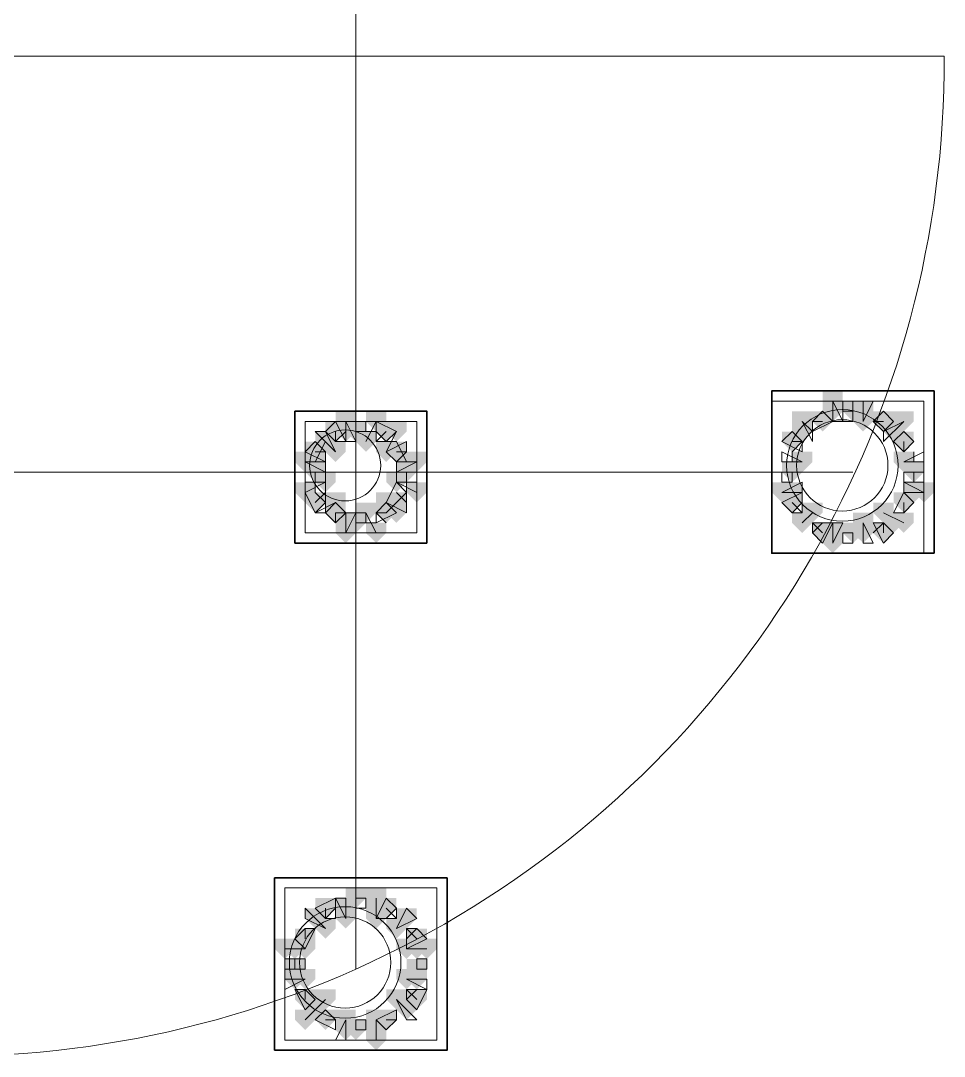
# Model space of a CAD drawing. Header units: millimetres. Extents: x 2315 to 4619, y 1334 to 1897.
# Drawn here: x 3794.49 to 3800.05, y 1548.68 to 1554.92 of the extents above; entities that cross this region are included whole.
import ezdxf

# ---------------------------------------------------------------- set-up
doc = ezdxf.new("R2010")
doc.units = ezdxf.units.MM
for name, color, linetype, true_color in [('PDF_10', 7, 'Continuous', 0x00b85c), ('PDF_AXIS', 7, 'Continuous', 0x00b85c), ('PDF_柱构件', 7, 'Continuous', 0x00b85c), ('PDF_转运站初步方案', 7, 'Continuous', 0x00b85c)]:
    doc.layers.add(name, color=color, linetype=linetype, true_color=true_color)
doc.layers.add('PDF_中心线层', color=1, linetype='Continuous')
doc.layers.add('PDF_粗实线层', color=7, linetype='Continuous')

msp = doc.modelspace()

# ---------------------------------------------------------------- hatches: boundary and pattern name
at = {"layer": 'PDF_10', "transparency": 33554559}
for points in [[(3799.4997, 1552.6298), (3799.4387, 1552.6298), (3799.4387, 1552.5687), (3799.4997, 1552.5076), (3799.5608, 1552.5687), (3799.5608, 1552.6298)], [(3799.4997, 1552.6298), (3799.4387, 1552.6298), (3799.4387, 1552.5687), (3799.4997, 1552.5076), (3799.5608, 1552.5687), (3799.5608, 1552.6298)], [(3799.3165, 1552.5687), (3799.2554, 1552.5687), (3799.2554, 1552.5076), (3799.3165, 1552.4466), (3799.3776, 1552.5076), (3799.3776, 1552.5687)], [(3799.3165, 1552.5687), (3799.2554, 1552.5687), (3799.2554, 1552.5076), (3799.3165, 1552.4466), (3799.3776, 1552.5076), (3799.3776, 1552.5687)], [(3799.683, 1552.5687), (3799.6219, 1552.5687), (3799.6219, 1552.5076), (3799.683, 1552.4466), (3799.7441, 1552.5076), (3799.7441, 1552.5687)], [(3799.683, 1552.5687), (3799.6219, 1552.5687), (3799.6219, 1552.5076), (3799.683, 1552.4466), (3799.7441, 1552.5076), (3799.7441, 1552.5687)], [(3799.683, 1552.5687), (3799.6219, 1552.5687), (3799.6219, 1552.5076), (3799.683, 1552.4466), (3799.7441, 1552.5076), (3799.7441, 1552.5687)], [(3796.3846, 1552.5076), (3796.3235, 1552.5076), (3796.3235, 1552.4466), (3796.3846, 1552.3855), (3796.4457, 1552.4466), (3796.4457, 1552.5076)], [(3796.3846, 1552.5076), (3796.3235, 1552.5076), (3796.3235, 1552.4466), (3796.3846, 1552.3855), (3796.4457, 1552.4466), (3796.4457, 1552.5076)], [(3796.5068, 1552.5076), (3796.4457, 1552.5076), (3796.4457, 1552.4466), (3796.5068, 1552.3855), (3796.5678, 1552.4466), (3796.5678, 1552.5076)], [(3796.5068, 1552.5076), (3796.4457, 1552.5076), (3796.4457, 1552.4466), (3796.5068, 1552.3855), (3796.5678, 1552.4466), (3796.5678, 1552.5076)], [(3796.69, 1552.5076), (3796.6289, 1552.5076), (3796.6289, 1552.4466), (3796.69, 1552.3855), (3796.7511, 1552.4466), (3796.7511, 1552.5076)], [(3796.69, 1552.5076), (3796.6289, 1552.5076), (3796.6289, 1552.4466), (3796.69, 1552.3855), (3796.7511, 1552.4466), (3796.7511, 1552.5076)], [(3799.1333, 1552.4466), (3799.0722, 1552.4466), (3799.0722, 1552.3855), (3799.1333, 1552.3244), (3799.1943, 1552.3855), (3799.1943, 1552.4466)], [(3799.1333, 1552.4466), (3799.0722, 1552.4466), (3799.0722, 1552.3855), (3799.1333, 1552.3244), (3799.1943, 1552.3855), (3799.1943, 1552.4466)], [(3799.8051, 1552.4466), (3799.7441, 1552.4466), (3799.7441, 1552.3855), (3799.8051, 1552.3244), (3799.8662, 1552.3855), (3799.8662, 1552.4466)], [(3799.8051, 1552.4466), (3799.7441, 1552.4466), (3799.7441, 1552.3855), (3799.8051, 1552.3244), (3799.8662, 1552.3855), (3799.8662, 1552.4466)], [(3799.8051, 1552.4466), (3799.7441, 1552.4466), (3799.7441, 1552.3855), (3799.8051, 1552.3244), (3799.8662, 1552.3855), (3799.8662, 1552.4466)], [(3796.2624, 1552.3855), (3796.2014, 1552.3855), (3796.2014, 1552.3244), (3796.2624, 1552.2633), (3796.3235, 1552.3244), (3796.3235, 1552.3855)], [(3796.2624, 1552.3855), (3796.2014, 1552.3855), (3796.2014, 1552.3244), (3796.2624, 1552.2633), (3796.3235, 1552.3244), (3796.3235, 1552.3855)], [(3796.7511, 1552.3855), (3796.69, 1552.3855), (3796.69, 1552.3244), (3796.7511, 1552.2633), (3796.8122, 1552.3244), (3796.8122, 1552.3855)], [(3796.7511, 1552.3855), (3796.69, 1552.3855), (3796.69, 1552.3244), (3796.7511, 1552.2633), (3796.8122, 1552.3244), (3796.8122, 1552.3855)], [(3796.2624, 1552.2633), (3796.2014, 1552.2633), (3796.2014, 1552.2022), (3796.2624, 1552.1412), (3796.3235, 1552.2022), (3796.3235, 1552.2633)], [(3796.2624, 1552.2633), (3796.2014, 1552.2633), (3796.2014, 1552.2022), (3796.2624, 1552.1412), (3796.3235, 1552.2022), (3796.3235, 1552.2633)], [(3796.8122, 1552.2633), (3796.7511, 1552.2633), (3796.7511, 1552.2022), (3796.8122, 1552.1412), (3796.8733, 1552.2022), (3796.8733, 1552.2633)], [(3796.8122, 1552.2633), (3796.7511, 1552.2633), (3796.7511, 1552.2022), (3796.8122, 1552.1412), (3796.8733, 1552.2022), (3796.8733, 1552.2633)], [(3799.1333, 1552.2633), (3799.0722, 1552.2633), (3799.0722, 1552.2022), (3799.1333, 1552.1412), (3799.1943, 1552.2022), (3799.1943, 1552.2633)], [(3799.1333, 1552.2633), (3799.0722, 1552.2633), (3799.0722, 1552.2022), (3799.1333, 1552.1412), (3799.1943, 1552.2022), (3799.1943, 1552.2633)], [(3799.8662, 1552.2633), (3799.8051, 1552.2633), (3799.8051, 1552.2022), (3799.8662, 1552.1412), (3799.9273, 1552.2022), (3799.9273, 1552.2633)], [(3799.8662, 1552.2633), (3799.8051, 1552.2633), (3799.8051, 1552.2022), (3799.8662, 1552.1412), (3799.9273, 1552.2022), (3799.9273, 1552.2633)], [(3796.2624, 1552.0801), (3796.2014, 1552.0801), (3796.2014, 1552.019), (3796.2624, 1551.9579), (3796.3235, 1552.019), (3796.3235, 1552.0801)], [(3796.2624, 1552.0801), (3796.2014, 1552.0801), (3796.2014, 1552.019), (3796.2624, 1551.9579), (3796.3235, 1552.019), (3796.3235, 1552.0801)], [(3796.7511, 1552.0801), (3796.69, 1552.0801), (3796.69, 1552.019), (3796.7511, 1551.9579), (3796.8122, 1552.019), (3796.8122, 1552.0801)], [(3796.7511, 1552.0801), (3796.69, 1552.0801), (3796.69, 1552.019), (3796.7511, 1551.9579), (3796.8122, 1552.019), (3796.8122, 1552.0801)], [(3799.1333, 1552.0801), (3799.0722, 1552.0801), (3799.0722, 1552.019), (3799.1333, 1551.9579), (3799.1943, 1552.019), (3799.1943, 1552.0801)], [(3799.1333, 1552.0801), (3799.0722, 1552.0801), (3799.0722, 1552.019), (3799.1333, 1551.9579), (3799.1943, 1552.019), (3799.1943, 1552.0801)], [(3799.8051, 1552.0801), (3799.7441, 1552.0801), (3799.7441, 1552.019), (3799.8051, 1551.9579), (3799.8662, 1552.019), (3799.8662, 1552.0801)], [(3799.8051, 1552.0801), (3799.7441, 1552.0801), (3799.7441, 1552.019), (3799.8051, 1551.9579), (3799.8662, 1552.019), (3799.8662, 1552.0801)], [(3796.3846, 1552.019), (3796.3235, 1552.019), (3796.3235, 1551.9579), (3796.3846, 1551.8968), (3796.4457, 1551.9579), (3796.4457, 1552.019)], [(3796.3846, 1552.019), (3796.3235, 1552.019), (3796.3235, 1551.9579), (3796.3846, 1551.8968), (3796.4457, 1551.9579), (3796.4457, 1552.019)], [(3796.69, 1552.019), (3796.6289, 1552.019), (3796.6289, 1551.9579), (3796.69, 1551.8968), (3796.7511, 1551.9579), (3796.7511, 1552.019)], [(3796.69, 1552.019), (3796.6289, 1552.019), (3796.6289, 1551.9579), (3796.69, 1551.8968), (3796.7511, 1551.9579), (3796.7511, 1552.019)], [(3796.5068, 1551.9579), (3796.4457, 1551.9579), (3796.4457, 1551.8968), (3796.5068, 1551.8357), (3796.5678, 1551.8968), (3796.5678, 1551.9579)], [(3796.5068, 1551.9579), (3796.4457, 1551.9579), (3796.4457, 1551.8968), (3796.5068, 1551.8357), (3796.5678, 1551.8968), (3796.5678, 1551.9579)], [(3799.3165, 1551.8968), (3799.2554, 1551.8968), (3799.2554, 1551.8357), (3799.3165, 1551.7747), (3799.3776, 1551.8357), (3799.3776, 1551.8968)], [(3799.3165, 1551.8968), (3799.2554, 1551.8968), (3799.2554, 1551.8357), (3799.3165, 1551.7747), (3799.3776, 1551.8357), (3799.3776, 1551.8968)], [(3799.4997, 1551.8968), (3799.4387, 1551.8968), (3799.4387, 1551.8357), (3799.4997, 1551.7747), (3799.5608, 1551.8357), (3799.5608, 1551.8968)], [(3799.4997, 1551.8968), (3799.4387, 1551.8968), (3799.4387, 1551.8357), (3799.4997, 1551.7747), (3799.5608, 1551.8357), (3799.5608, 1551.8968)], [(3799.683, 1551.8968), (3799.6219, 1551.8968), (3799.6219, 1551.8357), (3799.683, 1551.7747), (3799.7441, 1551.8357), (3799.7441, 1551.8968)], [(3799.683, 1551.8968), (3799.6219, 1551.8968), (3799.6219, 1551.8357), (3799.683, 1551.7747), (3799.7441, 1551.8357), (3799.7441, 1551.8968)], [(3796.5068, 1549.6979), (3796.4457, 1549.6979), (3796.4457, 1549.6368), (3796.5068, 1549.5757), (3796.5678, 1549.6368), (3796.5678, 1549.6979)], [(3796.5068, 1549.6979), (3796.4457, 1549.6979), (3796.4457, 1549.6368), (3796.5068, 1549.5757), (3796.5678, 1549.6368), (3796.5678, 1549.6979)], [(3796.3235, 1549.6368), (3796.2624, 1549.6368), (3796.2624, 1549.5757), (3796.3235, 1549.5147), (3796.3846, 1549.5757), (3796.3846, 1549.6368)], [(3796.3235, 1549.6368), (3796.2624, 1549.6368), (3796.2624, 1549.5757), (3796.3235, 1549.5147), (3796.3846, 1549.5757), (3796.3846, 1549.6368)], [(3796.69, 1549.6368), (3796.6289, 1549.6368), (3796.6289, 1549.5757), (3796.69, 1549.5147), (3796.7511, 1549.5757), (3796.7511, 1549.6368)], [(3796.69, 1549.6368), (3796.6289, 1549.6368), (3796.6289, 1549.5757), (3796.69, 1549.5147), (3796.7511, 1549.5757), (3796.7511, 1549.6368)], [(3796.2014, 1549.4536), (3796.1403, 1549.4536), (3796.1403, 1549.3925), (3796.2014, 1549.3314), (3796.2624, 1549.3925), (3796.2624, 1549.4536)], [(3796.2014, 1549.4536), (3796.1403, 1549.4536), (3796.1403, 1549.3925), (3796.2014, 1549.3314), (3796.2624, 1549.3925), (3796.2624, 1549.4536)], [(3796.8733, 1549.4536), (3796.8122, 1549.4536), (3796.8122, 1549.3925), (3796.8733, 1549.3314), (3796.9343, 1549.3925), (3796.9343, 1549.4536)], [(3796.8733, 1549.4536), (3796.8122, 1549.4536), (3796.8122, 1549.3925), (3796.8733, 1549.3314), (3796.9343, 1549.3925), (3796.9343, 1549.4536)], [(3796.1403, 1549.2703), (3796.0792, 1549.2703), (3796.0792, 1549.2093), (3796.1403, 1549.1482), (3796.2014, 1549.2093), (3796.2014, 1549.2703)], [(3796.1403, 1549.2703), (3796.0792, 1549.2703), (3796.0792, 1549.2093), (3796.1403, 1549.1482), (3796.2014, 1549.2093), (3796.2014, 1549.2703)], [(3796.8733, 1549.2703), (3796.8122, 1549.2703), (3796.8122, 1549.2093), (3796.8733, 1549.1482), (3796.9343, 1549.2093), (3796.9343, 1549.2703)], [(3796.8733, 1549.2703), (3796.8122, 1549.2703), (3796.8122, 1549.2093), (3796.8733, 1549.1482), (3796.9343, 1549.2093), (3796.9343, 1549.2703)], [(3796.2014, 1549.0871), (3796.1403, 1549.0871), (3796.1403, 1549.026), (3796.2014, 1548.9649), (3796.2624, 1549.026), (3796.2624, 1549.0871)], [(3796.2014, 1549.0871), (3796.1403, 1549.0871), (3796.1403, 1549.026), (3796.2014, 1548.9649), (3796.2624, 1549.026), (3796.2624, 1549.0871)], [(3796.8733, 1549.0871), (3796.8122, 1549.0871), (3796.8122, 1549.026), (3796.8733, 1548.9649), (3796.9343, 1549.026), (3796.9343, 1549.0871)], [(3796.8733, 1549.0871), (3796.8122, 1549.0871), (3796.8122, 1549.026), (3796.8733, 1548.9649), (3796.9343, 1549.026), (3796.9343, 1549.0871)], [(3796.3235, 1548.9649), (3796.2624, 1548.9649), (3796.2624, 1548.9039), (3796.3235, 1548.8428), (3796.3846, 1548.9039), (3796.3846, 1548.9649)], [(3796.3235, 1548.9649), (3796.2624, 1548.9649), (3796.2624, 1548.9039), (3796.3235, 1548.8428), (3796.3846, 1548.9039), (3796.3846, 1548.9649)], [(3796.3235, 1548.9649), (3796.2624, 1548.9649), (3796.2624, 1548.9039), (3796.3235, 1548.8428), (3796.3846, 1548.9039), (3796.3846, 1548.9649)], [(3796.69, 1548.9649), (3796.6289, 1548.9649), (3796.6289, 1548.9039), (3796.69, 1548.8428), (3796.7511, 1548.9039), (3796.7511, 1548.9649)], [(3796.69, 1548.9649), (3796.6289, 1548.9649), (3796.6289, 1548.9039), (3796.69, 1548.8428), (3796.7511, 1548.9039), (3796.7511, 1548.9649)], [(3796.5068, 1548.9039), (3796.4457, 1548.9039), (3796.4457, 1548.8428), (3796.5068, 1548.7817), (3796.5678, 1548.8428), (3796.5678, 1548.9039)], [(3796.5068, 1548.9039), (3796.4457, 1548.9039), (3796.4457, 1548.8428), (3796.5068, 1548.7817), (3796.5678, 1548.8428), (3796.5678, 1548.9039)]]:
    msp.add_hatch(color=6, dxfattribs=at).paths.add_polyline_path(points)
at = {"layer": 'PDF_柱构件', "transparency": 33554559}
for points in [[(3799.3776, 1552.6909), (3799.3165, 1552.6909), (3799.3165, 1552.6298), (3799.3776, 1552.5687), (3799.4387, 1552.6298), (3799.4387, 1552.6909)], [(3799.3776, 1552.6298), (3799.3165, 1552.6298), (3799.3165, 1552.5687), (3799.3776, 1552.5076), (3799.4387, 1552.5687), (3799.4387, 1552.6298)], [(3799.5608, 1552.6298), (3799.4997, 1552.6298), (3799.4997, 1552.5687), (3799.5608, 1552.5076), (3799.6219, 1552.5687), (3799.6219, 1552.6298)], [(3796.4457, 1552.5687), (3796.3846, 1552.5687), (3796.3846, 1552.5076), (3796.4457, 1552.4466), (3796.5068, 1552.5076), (3796.5068, 1552.5687)], [(3796.6289, 1552.5687), (3796.5678, 1552.5687), (3796.5678, 1552.5076), (3796.6289, 1552.4466), (3796.69, 1552.5076), (3796.69, 1552.5687)], [(3799.1943, 1552.5687), (3799.1333, 1552.5687), (3799.1333, 1552.5076), (3799.1943, 1552.4466), (3799.2554, 1552.5076), (3799.2554, 1552.5687)], [(3799.5608, 1552.5687), (3799.4997, 1552.5687), (3799.4997, 1552.5076), (3799.5608, 1552.4466), (3799.6219, 1552.5076), (3799.6219, 1552.5687)], [(3799.8051, 1552.5687), (3799.7441, 1552.5687), (3799.7441, 1552.5076), (3799.8051, 1552.4466), (3799.8662, 1552.5076), (3799.8662, 1552.5687)], [(3796.4457, 1552.5076), (3796.3846, 1552.5076), (3796.3846, 1552.4466), (3796.4457, 1552.3855), (3796.5068, 1552.4466), (3796.5068, 1552.5076)], [(3796.7511, 1552.5076), (3796.69, 1552.5076), (3796.69, 1552.4466), (3796.7511, 1552.3855), (3796.8122, 1552.4466), (3796.8122, 1552.5076)], [(3799.1943, 1552.5076), (3799.1333, 1552.5076), (3799.1333, 1552.4466), (3799.1943, 1552.3855), (3799.2554, 1552.4466), (3799.2554, 1552.5076)], [(3799.7441, 1552.5076), (3799.683, 1552.5076), (3799.683, 1552.4466), (3799.7441, 1552.3855), (3799.8051, 1552.4466), (3799.8051, 1552.5076)], [(3796.3235, 1552.4466), (3796.2624, 1552.4466), (3796.2624, 1552.3855), (3796.3235, 1552.3244), (3796.3846, 1552.3855), (3796.3846, 1552.4466)], [(3796.5678, 1552.4466), (3796.5068, 1552.4466), (3796.5068, 1552.3855), (3796.5678, 1552.3244), (3796.6289, 1552.3855), (3796.6289, 1552.4466)], [(3796.3846, 1552.3855), (3796.3235, 1552.3855), (3796.3235, 1552.3244), (3796.3846, 1552.2633), (3796.4457, 1552.3244), (3796.4457, 1552.3855)], [(3796.69, 1552.3855), (3796.6289, 1552.3855), (3796.6289, 1552.3244), (3796.69, 1552.2633), (3796.7511, 1552.3244), (3796.7511, 1552.3855)], [(3796.2014, 1552.3244), (3796.1403, 1552.3244), (3796.1403, 1552.2633), (3796.2014, 1552.2022), (3796.2624, 1552.2633), (3796.2624, 1552.3244)], [(3796.2624, 1552.3244), (3796.2014, 1552.3244), (3796.2014, 1552.2633), (3796.2624, 1552.2022), (3796.3235, 1552.2633), (3796.3235, 1552.3244)], [(3796.8122, 1552.3244), (3796.7511, 1552.3244), (3796.7511, 1552.2633), (3796.8122, 1552.2022), (3796.8733, 1552.2633), (3796.8733, 1552.3244)], [(3796.8733, 1552.3244), (3796.8122, 1552.3244), (3796.8122, 1552.2633), (3796.8733, 1552.2022), (3796.9343, 1552.2633), (3796.9343, 1552.3244)], [(3799.1943, 1552.3244), (3799.1333, 1552.3244), (3799.1333, 1552.2633), (3799.1943, 1552.2022), (3799.2554, 1552.2633), (3799.2554, 1552.3244)], [(3799.8051, 1552.3244), (3799.7441, 1552.3244), (3799.7441, 1552.2633), (3799.8051, 1552.2022), (3799.8662, 1552.2633), (3799.8662, 1552.3244)], [(3796.3235, 1552.2022), (3796.2624, 1552.2022), (3796.2624, 1552.1412), (3796.3235, 1552.0801), (3796.3846, 1552.1412), (3796.3846, 1552.2022)], [(3796.7511, 1552.2022), (3796.69, 1552.2022), (3796.69, 1552.1412), (3796.7511, 1552.0801), (3796.8122, 1552.1412), (3796.8122, 1552.2022)], [(3796.2014, 1552.1412), (3796.1403, 1552.1412), (3796.1403, 1552.0801), (3796.2014, 1552.019), (3796.2624, 1552.0801), (3796.2624, 1552.1412)], [(3796.8733, 1552.1412), (3796.8122, 1552.1412), (3796.8122, 1552.0801), (3796.8733, 1552.019), (3796.9343, 1552.0801), (3796.9343, 1552.1412)], [(3799.0722, 1552.1412), (3799.0111, 1552.1412), (3799.0111, 1552.0801), (3799.0722, 1552.019), (3799.1333, 1552.0801), (3799.1333, 1552.1412)], [(3799.1333, 1552.1412), (3799.0722, 1552.1412), (3799.0722, 1552.0801), (3799.1333, 1552.019), (3799.1943, 1552.0801), (3799.1943, 1552.1412)], [(3799.8662, 1552.1412), (3799.8051, 1552.1412), (3799.8051, 1552.0801), (3799.8662, 1552.019), (3799.9273, 1552.0801), (3799.9273, 1552.1412)], [(3799.9273, 1552.1412), (3799.8662, 1552.1412), (3799.8662, 1552.0801), (3799.9273, 1552.019), (3799.9884, 1552.0801), (3799.9884, 1552.1412)], [(3796.3846, 1552.0801), (3796.3235, 1552.0801), (3796.3235, 1552.019), (3796.3846, 1551.9579), (3796.4457, 1552.019), (3796.4457, 1552.0801)], [(3796.69, 1552.0801), (3796.6289, 1552.0801), (3796.6289, 1552.019), (3796.69, 1551.9579), (3796.7511, 1552.019), (3796.7511, 1552.0801)], [(3796.5678, 1552.019), (3796.5068, 1552.019), (3796.5068, 1551.9579), (3796.5678, 1551.8968), (3796.6289, 1551.9579), (3796.6289, 1552.019)], [(3796.7511, 1552.019), (3796.69, 1552.019), (3796.69, 1551.9579), (3796.7511, 1551.8968), (3796.8122, 1551.9579), (3796.8122, 1552.019)], [(3799.2554, 1552.019), (3799.1943, 1552.019), (3799.1943, 1551.9579), (3799.2554, 1551.8968), (3799.3165, 1551.9579), (3799.3165, 1552.019)], [(3799.683, 1552.019), (3799.6219, 1552.019), (3799.6219, 1551.9579), (3799.683, 1551.8968), (3799.7441, 1551.9579), (3799.7441, 1552.019)], [(3796.4457, 1551.9579), (3796.3846, 1551.9579), (3796.3846, 1551.8968), (3796.4457, 1551.8357), (3796.5068, 1551.8968), (3796.5068, 1551.9579)], [(3799.1943, 1551.9579), (3799.1333, 1551.9579), (3799.1333, 1551.8968), (3799.1943, 1551.8357), (3799.2554, 1551.8968), (3799.2554, 1551.9579)], [(3799.1943, 1551.9579), (3799.1333, 1551.9579), (3799.1333, 1551.8968), (3799.1943, 1551.8357), (3799.2554, 1551.8968), (3799.2554, 1551.9579)], [(3799.5608, 1551.9579), (3799.4997, 1551.9579), (3799.4997, 1551.8968), (3799.5608, 1551.8357), (3799.6219, 1551.8968), (3799.6219, 1551.9579)], [(3799.7441, 1551.9579), (3799.683, 1551.9579), (3799.683, 1551.8968), (3799.7441, 1551.8357), (3799.8051, 1551.8968), (3799.8051, 1551.9579)], [(3799.8051, 1551.9579), (3799.7441, 1551.9579), (3799.7441, 1551.8968), (3799.8051, 1551.8357), (3799.8662, 1551.8968), (3799.8662, 1551.9579)], [(3796.4457, 1551.8968), (3796.3846, 1551.8968), (3796.3846, 1551.8357), (3796.4457, 1551.7747), (3796.5068, 1551.8357), (3796.5068, 1551.8968)], [(3796.6289, 1551.8968), (3796.5678, 1551.8968), (3796.5678, 1551.8357), (3796.6289, 1551.7747), (3796.69, 1551.8357), (3796.69, 1551.8968)], [(3799.3776, 1551.8968), (3799.3165, 1551.8968), (3799.3165, 1551.8357), (3799.3776, 1551.7747), (3799.4387, 1551.8357), (3799.4387, 1551.8968)], [(3799.5608, 1551.8968), (3799.4997, 1551.8968), (3799.4997, 1551.8357), (3799.5608, 1551.7747), (3799.6219, 1551.8357), (3799.6219, 1551.8968)], [(3799.3776, 1551.8357), (3799.3165, 1551.8357), (3799.3165, 1551.7747), (3799.3776, 1551.7136), (3799.4387, 1551.7747), (3799.4387, 1551.8357)], [(3796.6289, 1549.6979), (3796.5678, 1549.6979), (3796.5678, 1549.6368), (3796.6289, 1549.5757), (3796.69, 1549.6368), (3796.69, 1549.6979)], [(3796.4457, 1549.6368), (3796.3846, 1549.6368), (3796.3846, 1549.5757), (3796.4457, 1549.5147), (3796.5068, 1549.5757), (3796.5068, 1549.6368)], [(3796.6289, 1549.6368), (3796.5678, 1549.6368), (3796.5678, 1549.5757), (3796.6289, 1549.5147), (3796.69, 1549.5757), (3796.69, 1549.6368)], [(3796.2624, 1549.5757), (3796.2014, 1549.5757), (3796.2014, 1549.5147), (3796.2624, 1549.4536), (3796.3235, 1549.5147), (3796.3235, 1549.5757)], [(3796.4457, 1549.5757), (3796.3846, 1549.5757), (3796.3846, 1549.5147), (3796.4457, 1549.4536), (3796.5068, 1549.5147), (3796.5068, 1549.5757)], [(3796.6289, 1549.5757), (3796.5678, 1549.5757), (3796.5678, 1549.5147), (3796.6289, 1549.4536), (3796.69, 1549.5147), (3796.69, 1549.5757)], [(3796.8122, 1549.5757), (3796.7511, 1549.5757), (3796.7511, 1549.5147), (3796.8122, 1549.4536), (3796.8733, 1549.5147), (3796.8733, 1549.5757)], [(3796.3235, 1549.5147), (3796.2624, 1549.5147), (3796.2624, 1549.4536), (3796.3235, 1549.3925), (3796.3846, 1549.4536), (3796.3846, 1549.5147)], [(3796.7511, 1549.5147), (3796.69, 1549.5147), (3796.69, 1549.4536), (3796.7511, 1549.3925), (3796.8122, 1549.4536), (3796.8122, 1549.5147)], [(3796.0792, 1549.3925), (3796.0181, 1549.3925), (3796.0181, 1549.3314), (3796.0792, 1549.2703), (3796.1403, 1549.3314), (3796.1403, 1549.3925)], [(3796.1403, 1549.3925), (3796.0792, 1549.3925), (3796.0792, 1549.3314), (3796.1403, 1549.2703), (3796.2014, 1549.3314), (3796.2014, 1549.3925)], [(3796.2014, 1549.3925), (3796.1403, 1549.3925), (3796.1403, 1549.3314), (3796.2014, 1549.2703), (3796.2624, 1549.3314), (3796.2624, 1549.3925)], [(3796.8122, 1549.3925), (3796.7511, 1549.3925), (3796.7511, 1549.3314), (3796.8122, 1549.2703), (3796.8733, 1549.3314), (3796.8733, 1549.3925)], [(3796.8733, 1549.3925), (3796.8122, 1549.3925), (3796.8122, 1549.3314), (3796.8733, 1549.2703), (3796.9343, 1549.3314), (3796.9343, 1549.3925)], [(3796.9343, 1549.3925), (3796.8733, 1549.3925), (3796.8733, 1549.3314), (3796.9343, 1549.2703), (3796.9954, 1549.3314), (3796.9954, 1549.3925)], [(3796.1403, 1549.2093), (3796.0792, 1549.2093), (3796.0792, 1549.1482), (3796.1403, 1549.0871), (3796.2014, 1549.1482), (3796.2014, 1549.2093)], [(3796.2014, 1549.2093), (3796.1403, 1549.2093), (3796.1403, 1549.1482), (3796.2014, 1549.0871), (3796.2624, 1549.1482), (3796.2624, 1549.2093)], [(3796.8122, 1549.2093), (3796.7511, 1549.2093), (3796.7511, 1549.1482), (3796.8122, 1549.0871), (3796.8733, 1549.1482), (3796.8733, 1549.2093)], [(3796.8733, 1549.2093), (3796.8122, 1549.2093), (3796.8122, 1549.1482), (3796.8733, 1549.0871), (3796.9343, 1549.1482), (3796.9343, 1549.2093)], [(3796.3235, 1549.0871), (3796.2624, 1549.0871), (3796.2624, 1549.026), (3796.3235, 1548.9649), (3796.3846, 1549.026), (3796.3846, 1549.0871)], [(3796.7511, 1549.0871), (3796.69, 1549.0871), (3796.69, 1549.026), (3796.7511, 1548.9649), (3796.8122, 1549.026), (3796.8122, 1549.0871)], [(3796.2624, 1549.026), (3796.2014, 1549.026), (3796.2014, 1548.9649), (3796.2624, 1548.9039), (3796.3235, 1548.9649), (3796.3235, 1549.026)], [(3796.8122, 1549.026), (3796.7511, 1549.026), (3796.7511, 1548.9649), (3796.8122, 1548.9039), (3796.8733, 1548.9649), (3796.8733, 1549.026)], [(3796.2014, 1548.9649), (3796.1403, 1548.9649), (3796.1403, 1548.9039), (3796.2014, 1548.8428), (3796.2624, 1548.9039), (3796.2624, 1548.9649)], [(3796.4457, 1548.9649), (3796.3846, 1548.9649), (3796.3846, 1548.9039), (3796.4457, 1548.8428), (3796.5068, 1548.9039), (3796.5068, 1548.9649)], [(3796.6289, 1548.9649), (3796.5678, 1548.9649), (3796.5678, 1548.9039), (3796.6289, 1548.8428), (3796.69, 1548.9039), (3796.69, 1548.9649)], [(3796.4457, 1548.9039), (3796.3846, 1548.9039), (3796.3846, 1548.8428), (3796.4457, 1548.7817), (3796.5068, 1548.8428), (3796.5068, 1548.9039)], [(3796.6289, 1548.9039), (3796.5678, 1548.9039), (3796.5678, 1548.8428), (3796.6289, 1548.7817), (3796.69, 1548.8428), (3796.69, 1548.9039)], [(3796.6289, 1548.8428), (3796.5678, 1548.8428), (3796.5678, 1548.7817), (3796.6289, 1548.7206), (3796.69, 1548.7817), (3796.69, 1548.8428)]]:
    msp.add_hatch(color=6, dxfattribs=at).paths.add_polyline_path(points)
at = {"layer": 'PDF_转运站初步方案', "transparency": 33554559}
for points in [[(3799.4997, 1552.6298), (3799.4387, 1552.6298), (3799.4387, 1552.5687), (3799.4997, 1552.5076), (3799.5608, 1552.5687), (3799.5608, 1552.6298)], [(3799.4997, 1552.6298), (3799.4387, 1552.6298), (3799.4387, 1552.5687), (3799.4997, 1552.5076), (3799.5608, 1552.5687), (3799.5608, 1552.6298)], [(3799.3165, 1552.5687), (3799.2554, 1552.5687), (3799.2554, 1552.5076), (3799.3165, 1552.4466), (3799.3776, 1552.5076), (3799.3776, 1552.5687)], [(3799.3165, 1552.5687), (3799.2554, 1552.5687), (3799.2554, 1552.5076), (3799.3165, 1552.4466), (3799.3776, 1552.5076), (3799.3776, 1552.5687)], [(3799.683, 1552.5687), (3799.6219, 1552.5687), (3799.6219, 1552.5076), (3799.683, 1552.4466), (3799.7441, 1552.5076), (3799.7441, 1552.5687)], [(3799.683, 1552.5687), (3799.6219, 1552.5687), (3799.6219, 1552.5076), (3799.683, 1552.4466), (3799.7441, 1552.5076), (3799.7441, 1552.5687)], [(3796.3846, 1552.5076), (3796.3235, 1552.5076), (3796.3235, 1552.4466), (3796.3846, 1552.3855), (3796.4457, 1552.4466), (3796.4457, 1552.5076)], [(3796.3846, 1552.5076), (3796.3235, 1552.5076), (3796.3235, 1552.4466), (3796.3846, 1552.3855), (3796.4457, 1552.4466), (3796.4457, 1552.5076)], [(3796.5068, 1552.5076), (3796.4457, 1552.5076), (3796.4457, 1552.4466), (3796.5068, 1552.3855), (3796.5678, 1552.4466), (3796.5678, 1552.5076)], [(3796.5068, 1552.5076), (3796.4457, 1552.5076), (3796.4457, 1552.4466), (3796.5068, 1552.3855), (3796.5678, 1552.4466), (3796.5678, 1552.5076)], [(3796.69, 1552.5076), (3796.6289, 1552.5076), (3796.6289, 1552.4466), (3796.69, 1552.3855), (3796.7511, 1552.4466), (3796.7511, 1552.5076)], [(3796.69, 1552.5076), (3796.6289, 1552.5076), (3796.6289, 1552.4466), (3796.69, 1552.3855), (3796.7511, 1552.4466), (3796.7511, 1552.5076)], [(3799.1333, 1552.4466), (3799.0722, 1552.4466), (3799.0722, 1552.3855), (3799.1333, 1552.3244), (3799.1943, 1552.3855), (3799.1943, 1552.4466)], [(3799.1333, 1552.4466), (3799.0722, 1552.4466), (3799.0722, 1552.3855), (3799.1333, 1552.3244), (3799.1943, 1552.3855), (3799.1943, 1552.4466)], [(3799.8051, 1552.4466), (3799.7441, 1552.4466), (3799.7441, 1552.3855), (3799.8051, 1552.3244), (3799.8662, 1552.3855), (3799.8662, 1552.4466)], [(3799.8051, 1552.4466), (3799.7441, 1552.4466), (3799.7441, 1552.3855), (3799.8051, 1552.3244), (3799.8662, 1552.3855), (3799.8662, 1552.4466)], [(3796.2624, 1552.3855), (3796.2014, 1552.3855), (3796.2014, 1552.3244), (3796.2624, 1552.2633), (3796.3235, 1552.3244), (3796.3235, 1552.3855)], [(3796.2624, 1552.3855), (3796.2014, 1552.3855), (3796.2014, 1552.3244), (3796.2624, 1552.2633), (3796.3235, 1552.3244), (3796.3235, 1552.3855)], [(3796.7511, 1552.3855), (3796.69, 1552.3855), (3796.69, 1552.3244), (3796.7511, 1552.2633), (3796.8122, 1552.3244), (3796.8122, 1552.3855)], [(3796.7511, 1552.3855), (3796.69, 1552.3855), (3796.69, 1552.3244), (3796.7511, 1552.2633), (3796.8122, 1552.3244), (3796.8122, 1552.3855)], [(3796.2624, 1552.2633), (3796.2014, 1552.2633), (3796.2014, 1552.2022), (3796.2624, 1552.1412), (3796.3235, 1552.2022), (3796.3235, 1552.2633)], [(3796.2624, 1552.2633), (3796.2014, 1552.2633), (3796.2014, 1552.2022), (3796.2624, 1552.1412), (3796.3235, 1552.2022), (3796.3235, 1552.2633)], [(3796.8122, 1552.2633), (3796.7511, 1552.2633), (3796.7511, 1552.2022), (3796.8122, 1552.1412), (3796.8733, 1552.2022), (3796.8733, 1552.2633)], [(3796.8122, 1552.2633), (3796.7511, 1552.2633), (3796.7511, 1552.2022), (3796.8122, 1552.1412), (3796.8733, 1552.2022), (3796.8733, 1552.2633)], [(3799.1333, 1552.2633), (3799.0722, 1552.2633), (3799.0722, 1552.2022), (3799.1333, 1552.1412), (3799.1943, 1552.2022), (3799.1943, 1552.2633)], [(3799.1333, 1552.2633), (3799.0722, 1552.2633), (3799.0722, 1552.2022), (3799.1333, 1552.1412), (3799.1943, 1552.2022), (3799.1943, 1552.2633)], [(3799.8662, 1552.2633), (3799.8051, 1552.2633), (3799.8051, 1552.2022), (3799.8662, 1552.1412), (3799.9273, 1552.2022), (3799.9273, 1552.2633)], [(3799.8662, 1552.2633), (3799.8051, 1552.2633), (3799.8051, 1552.2022), (3799.8662, 1552.1412), (3799.9273, 1552.2022), (3799.9273, 1552.2633)], [(3796.2624, 1552.0801), (3796.2014, 1552.0801), (3796.2014, 1552.019), (3796.2624, 1551.9579), (3796.3235, 1552.019), (3796.3235, 1552.0801)], [(3796.2624, 1552.0801), (3796.2014, 1552.0801), (3796.2014, 1552.019), (3796.2624, 1551.9579), (3796.3235, 1552.019), (3796.3235, 1552.0801)], [(3796.7511, 1552.0801), (3796.69, 1552.0801), (3796.69, 1552.019), (3796.7511, 1551.9579), (3796.8122, 1552.019), (3796.8122, 1552.0801)], [(3796.7511, 1552.0801), (3796.69, 1552.0801), (3796.69, 1552.019), (3796.7511, 1551.9579), (3796.8122, 1552.019), (3796.8122, 1552.0801)], [(3799.1333, 1552.0801), (3799.0722, 1552.0801), (3799.0722, 1552.019), (3799.1333, 1551.9579), (3799.1943, 1552.019), (3799.1943, 1552.0801)], [(3799.1333, 1552.0801), (3799.0722, 1552.0801), (3799.0722, 1552.019), (3799.1333, 1551.9579), (3799.1943, 1552.019), (3799.1943, 1552.0801)], [(3799.8051, 1552.0801), (3799.7441, 1552.0801), (3799.7441, 1552.019), (3799.8051, 1551.9579), (3799.8662, 1552.019), (3799.8662, 1552.0801)], [(3799.8051, 1552.0801), (3799.7441, 1552.0801), (3799.7441, 1552.019), (3799.8051, 1551.9579), (3799.8662, 1552.019), (3799.8662, 1552.0801)], [(3796.3846, 1552.019), (3796.3235, 1552.019), (3796.3235, 1551.9579), (3796.3846, 1551.8968), (3796.4457, 1551.9579), (3796.4457, 1552.019)], [(3796.3846, 1552.019), (3796.3235, 1552.019), (3796.3235, 1551.9579), (3796.3846, 1551.8968), (3796.4457, 1551.9579), (3796.4457, 1552.019)], [(3796.69, 1552.019), (3796.6289, 1552.019), (3796.6289, 1551.9579), (3796.69, 1551.8968), (3796.7511, 1551.9579), (3796.7511, 1552.019)], [(3796.69, 1552.019), (3796.6289, 1552.019), (3796.6289, 1551.9579), (3796.69, 1551.8968), (3796.7511, 1551.9579), (3796.7511, 1552.019)], [(3796.5068, 1551.9579), (3796.4457, 1551.9579), (3796.4457, 1551.8968), (3796.5068, 1551.8357), (3796.5678, 1551.8968), (3796.5678, 1551.9579)], [(3796.5068, 1551.9579), (3796.4457, 1551.9579), (3796.4457, 1551.8968), (3796.5068, 1551.8357), (3796.5678, 1551.8968), (3796.5678, 1551.9579)], [(3799.3165, 1551.8968), (3799.2554, 1551.8968), (3799.2554, 1551.8357), (3799.3165, 1551.7747), (3799.3776, 1551.8357), (3799.3776, 1551.8968)], [(3799.3165, 1551.8968), (3799.2554, 1551.8968), (3799.2554, 1551.8357), (3799.3165, 1551.7747), (3799.3776, 1551.8357), (3799.3776, 1551.8968)], [(3799.4997, 1551.8968), (3799.4387, 1551.8968), (3799.4387, 1551.8357), (3799.4997, 1551.7747), (3799.5608, 1551.8357), (3799.5608, 1551.8968)], [(3799.4997, 1551.8968), (3799.4387, 1551.8968), (3799.4387, 1551.8357), (3799.4997, 1551.7747), (3799.5608, 1551.8357), (3799.5608, 1551.8968)], [(3799.683, 1551.8968), (3799.6219, 1551.8968), (3799.6219, 1551.8357), (3799.683, 1551.7747), (3799.7441, 1551.8357), (3799.7441, 1551.8968)], [(3799.683, 1551.8968), (3799.6219, 1551.8968), (3799.6219, 1551.8357), (3799.683, 1551.7747), (3799.7441, 1551.8357), (3799.7441, 1551.8968)], [(3796.5068, 1549.6979), (3796.4457, 1549.6979), (3796.4457, 1549.6368), (3796.5068, 1549.5757), (3796.5678, 1549.6368), (3796.5678, 1549.6979)], [(3796.5068, 1549.6979), (3796.4457, 1549.6979), (3796.4457, 1549.6368), (3796.5068, 1549.5757), (3796.5678, 1549.6368), (3796.5678, 1549.6979)], [(3796.3235, 1549.6368), (3796.2624, 1549.6368), (3796.2624, 1549.5757), (3796.3235, 1549.5147), (3796.3846, 1549.5757), (3796.3846, 1549.6368)], [(3796.3235, 1549.6368), (3796.2624, 1549.6368), (3796.2624, 1549.5757), (3796.3235, 1549.5147), (3796.3846, 1549.5757), (3796.3846, 1549.6368)], [(3796.69, 1549.6368), (3796.6289, 1549.6368), (3796.6289, 1549.5757), (3796.69, 1549.5147), (3796.7511, 1549.5757), (3796.7511, 1549.6368)], [(3796.69, 1549.6368), (3796.6289, 1549.6368), (3796.6289, 1549.5757), (3796.69, 1549.5147), (3796.7511, 1549.5757), (3796.7511, 1549.6368)], [(3796.2014, 1549.4536), (3796.1403, 1549.4536), (3796.1403, 1549.3925), (3796.2014, 1549.3314), (3796.2624, 1549.3925), (3796.2624, 1549.4536)], [(3796.2014, 1549.4536), (3796.1403, 1549.4536), (3796.1403, 1549.3925), (3796.2014, 1549.3314), (3796.2624, 1549.3925), (3796.2624, 1549.4536)], [(3796.8733, 1549.4536), (3796.8122, 1549.4536), (3796.8122, 1549.3925), (3796.8733, 1549.3314), (3796.9343, 1549.3925), (3796.9343, 1549.4536)], [(3796.8733, 1549.4536), (3796.8122, 1549.4536), (3796.8122, 1549.3925), (3796.8733, 1549.3314), (3796.9343, 1549.3925), (3796.9343, 1549.4536)], [(3796.1403, 1549.2703), (3796.0792, 1549.2703), (3796.0792, 1549.2093), (3796.1403, 1549.1482), (3796.2014, 1549.2093), (3796.2014, 1549.2703)], [(3796.1403, 1549.2703), (3796.0792, 1549.2703), (3796.0792, 1549.2093), (3796.1403, 1549.1482), (3796.2014, 1549.2093), (3796.2014, 1549.2703)], [(3796.8733, 1549.2703), (3796.8122, 1549.2703), (3796.8122, 1549.2093), (3796.8733, 1549.1482), (3796.9343, 1549.2093), (3796.9343, 1549.2703)], [(3796.8733, 1549.2703), (3796.8122, 1549.2703), (3796.8122, 1549.2093), (3796.8733, 1549.1482), (3796.9343, 1549.2093), (3796.9343, 1549.2703)], [(3796.2014, 1549.0871), (3796.1403, 1549.0871), (3796.1403, 1549.026), (3796.2014, 1548.9649), (3796.2624, 1549.026), (3796.2624, 1549.0871)], [(3796.2014, 1549.0871), (3796.1403, 1549.0871), (3796.1403, 1549.026), (3796.2014, 1548.9649), (3796.2624, 1549.026), (3796.2624, 1549.0871)], [(3796.8733, 1549.0871), (3796.8122, 1549.0871), (3796.8122, 1549.026), (3796.8733, 1548.9649), (3796.9343, 1549.026), (3796.9343, 1549.0871)], [(3796.8733, 1549.0871), (3796.8122, 1549.0871), (3796.8122, 1549.026), (3796.8733, 1548.9649), (3796.9343, 1549.026), (3796.9343, 1549.0871)], [(3796.3235, 1548.9649), (3796.2624, 1548.9649), (3796.2624, 1548.9039), (3796.3235, 1548.8428), (3796.3846, 1548.9039), (3796.3846, 1548.9649)], [(3796.3235, 1548.9649), (3796.2624, 1548.9649), (3796.2624, 1548.9039), (3796.3235, 1548.8428), (3796.3846, 1548.9039), (3796.3846, 1548.9649)], [(3796.69, 1548.9649), (3796.6289, 1548.9649), (3796.6289, 1548.9039), (3796.69, 1548.8428), (3796.7511, 1548.9039), (3796.7511, 1548.9649)], [(3796.69, 1548.9649), (3796.6289, 1548.9649), (3796.6289, 1548.9039), (3796.69, 1548.8428), (3796.7511, 1548.9039), (3796.7511, 1548.9649)], [(3796.5068, 1548.9039), (3796.4457, 1548.9039), (3796.4457, 1548.8428), (3796.5068, 1548.7817), (3796.5678, 1548.8428), (3796.5678, 1548.9039)], [(3796.5068, 1548.9039), (3796.4457, 1548.9039), (3796.4457, 1548.8428), (3796.5068, 1548.7817), (3796.5678, 1548.8428), (3796.5678, 1548.9039)]]:
    msp.add_hatch(color=6, dxfattribs=at).paths.add_polyline_path(points)

# ---------------------------------------------------------------- linework, layer by layer
at = {"layer": 'PDF_10', "color": 6, "lineweight": 18}
for points in [[(3799.4387, 1552.5687), (3799.4997, 1552.5687), (3799.4997, 1552.5076)], [(3796.5068, 1552.5076), (3796.5068, 1552.4466), (3796.5678, 1552.4466)], [(3799.2554, 1552.5076), (3799.3165, 1552.5076), (3799.2554, 1552.5076)], [(3799.6219, 1552.5076), (3799.683, 1552.5076)], [(3796.3846, 1552.4466), (3796.3846, 1552.3855), (3796.4457, 1552.4466)], [(3796.6289, 1552.4466), (3796.69, 1552.3855)], [(3796.6289, 1552.3855), (3796.69, 1552.4466)], [(3796.2624, 1552.2633), (3796.3235, 1552.3855)], [(3796.7511, 1552.3855), (3796.8122, 1552.2633)], [(3799.1333, 1552.3244), (3799.1943, 1552.3855), (3799.1333, 1552.3855)], [(3799.8051, 1552.3855), (3799.8051, 1552.3244)], [(3796.3235, 1552.3244), (3796.2624, 1552.3244)], [(3796.7511, 1552.3244), (3796.8122, 1552.3244)], [(3796.2624, 1552.1412), (3796.2624, 1552.2022), (3796.2014, 1552.2022)], [(3796.7511, 1552.2022), (3796.8122, 1552.2022), (3796.8122, 1552.1412)], [(3799.1333, 1552.1412), (3799.1333, 1552.2022), (3799.0722, 1552.2022)], [(3799.8051, 1552.2022), (3799.8662, 1552.2022), (3799.8662, 1552.1412)], [(3796.3235, 1552.019), (3796.2624, 1552.0801)], [(3796.3235, 1552.0801), (3796.2624, 1552.019)], [(3796.8122, 1552.0801), (3796.7511, 1552.019)], [(3796.7511, 1552.0801), (3796.8122, 1552.019)], [(3799.1943, 1551.9579), (3799.1333, 1552.019)], [(3799.1943, 1552.019), (3799.1333, 1551.9579)], [(3799.8051, 1551.9579), (3799.8051, 1552.019), (3799.8051, 1551.9579)], [(3796.4457, 1551.9579), (3796.3846, 1551.9579), (3796.3846, 1551.8968)], [(3796.5678, 1551.8968), (3796.5068, 1551.8968), (3796.5068, 1551.9579)], [(3796.69, 1551.9579), (3796.6289, 1551.9579), (3796.69, 1551.8968)], [(3799.3165, 1551.8357), (3799.2554, 1551.8968)], [(3799.3165, 1551.8968), (3799.2554, 1551.8357)], [(3799.683, 1551.8357), (3799.683, 1551.8968), (3799.6219, 1551.8357)], [(3799.4997, 1551.7747), (3799.4997, 1551.8357), (3799.4387, 1551.8357)], [(3796.5678, 1549.6368), (3796.5068, 1549.6368), (3796.5068, 1549.5757)], [(3796.3846, 1549.5757), (3796.3235, 1549.5147), (3796.3235, 1549.5757)], [(3796.7511, 1549.5147), (3796.69, 1549.5757)], [(3796.69, 1549.5147), (3796.7511, 1549.5757)], [(3796.2014, 1549.4536), (3796.2014, 1549.3925), (3796.2014, 1549.4536)], [(3796.8733, 1549.3925), (3796.8122, 1549.4536)], [(3796.8122, 1549.3925), (3796.8733, 1549.4536)], [(3796.1403, 1549.2703), (3796.1403, 1549.2093), (3796.2014, 1549.2093)], [(3796.9343, 1549.2093), (3796.8733, 1549.2093), (3796.8733, 1549.2703)], [(3796.2014, 1549.026), (3796.2014, 1549.0871), (3796.2014, 1549.026)], [(3796.8122, 1549.026), (3796.8733, 1549.0871)], [(3796.8122, 1549.0871), (3796.8733, 1549.026)], [(3796.3235, 1548.9039), (3796.3846, 1548.9039)], [(3796.5068, 1548.9039), (3796.5068, 1548.8428), (3796.5678, 1548.8428)], [(3796.7511, 1548.9039), (3796.69, 1548.9039), (3796.7511, 1548.9039)]]:
    msp.add_lwpolyline(points, dxfattribs=at)
at = {"layer": 'PDF_AXIS', "color": 6, "lineweight": 18}
for points in [[(3799.9273, 1551.7136), (3799.9273, 1552.6298), (3799.0111, 1552.6298), (3799.0111, 1551.7136)], [(3796.8733, 1551.8357), (3796.8733, 1552.5076), (3796.2014, 1552.5076), (3796.2014, 1551.8357)], [(3796.0792, 1548.7817), (3796.0792, 1549.6979), (3796.9954, 1549.6979), (3796.9954, 1548.7817)]]:
    msp.add_lwpolyline(points, close=True, dxfattribs=at)
at = {"layer": 'PDF_中心线层', "color": 6, "lineweight": 18}
for points in [[(3796.5068, 1549.2093), (3796.5068, 1560.1428)], [(3800.0495, 1554.7066), (3788.0165, 1554.7066), (3800.0495, 1554.7066)], [(3788.5662, 1552.2022), (3799.4997, 1552.2022)]]:
    msp.add_lwpolyline(points, dxfattribs=at)
msp.add_arc((3794.0536, 1554.6804), 5.9959, 239.4895, 0.2501, dxfattribs=at)
at = {"layer": 'PDF_柱构件', "color": 6, "lineweight": 18}
for points in [[(3799.3776, 1552.6298), (3799.3776, 1552.5076), (3799.4387, 1552.5076)], [(3799.4387, 1552.5076), (3799.4997, 1552.5076), (3799.4997, 1552.6298), (3799.4387, 1552.6298)], [(3799.5608, 1552.6298), (3799.5608, 1552.5076), (3799.6219, 1552.6298)], [(3799.2554, 1552.4466), (3799.3776, 1552.5076), (3799.3165, 1552.5687), (3799.2554, 1552.5076)], [(3799.6219, 1552.5076), (3799.683, 1552.4466), (3799.7441, 1552.5076), (3799.683, 1552.5687)], [(3796.3846, 1552.3855), (3796.4457, 1552.3855), (3796.3846, 1552.5076), (3796.3235, 1552.4466)], [(3796.4457, 1552.5076), (3796.4457, 1552.3855), (3796.5068, 1552.3855)], [(3796.5068, 1552.4466), (3796.5678, 1552.4466), (3796.5678, 1552.5076), (3796.5068, 1552.5076)], [(3796.6289, 1552.5076), (3796.5678, 1552.3855)], [(3796.6289, 1552.3855), (3796.69, 1552.3855), (3796.7511, 1552.4466), (3796.6289, 1552.5076)], [(3799.1943, 1552.5076), (3799.2554, 1552.3855), (3799.2554, 1552.4466)], [(3799.8051, 1552.5076), (3799.683, 1552.4466), (3799.683, 1552.3855)], [(3796.2624, 1552.4466), (3796.3846, 1552.3244), (3796.3235, 1552.4466)], [(3796.7511, 1552.4466), (3796.69, 1552.3244)], [(3799.1943, 1552.3244), (3799.1943, 1552.3855), (3799.1333, 1552.4466), (3799.0722, 1552.3855)], [(3799.7441, 1552.3855), (3799.8051, 1552.3244), (3799.8662, 1552.3855), (3799.8051, 1552.4466)], [(3796.3235, 1552.2633), (3796.3235, 1552.3244), (3796.2624, 1552.3855), (3796.2014, 1552.3244)], [(3796.69, 1552.3244), (3796.7511, 1552.2633), (3796.8122, 1552.3244), (3796.8122, 1552.3855)], [(3799.0722, 1552.2633), (3799.1943, 1552.2633), (3799.0722, 1552.3244)], [(3799.9273, 1552.3244), (3799.8051, 1552.2633), (3799.9273, 1552.2633)], [(3796.2014, 1552.2633), (3796.3235, 1552.2022), (3796.3235, 1552.2633)], [(3796.8733, 1552.2633), (3796.7511, 1552.2633), (3796.7511, 1552.2022)], [(3796.3235, 1552.1412), (3796.3235, 1552.2022), (3796.2014, 1552.2022), (3796.2014, 1552.1412)], [(3796.7511, 1552.2022), (3796.7511, 1552.1412), (3796.8733, 1552.1412), (3796.8733, 1552.2022)], [(3799.1333, 1552.1412), (3799.1333, 1552.2022), (3799.0722, 1552.2022), (3799.0722, 1552.1412)], [(3799.8051, 1552.2022), (3799.8051, 1552.1412), (3799.9273, 1552.1412), (3799.9273, 1552.2022)], [(3796.2014, 1552.0801), (3796.3235, 1552.1412)], [(3796.3235, 1552.019), (3796.3235, 1552.1412), (3796.2014, 1552.0801), (3796.2624, 1551.9579)], [(3796.7511, 1552.1412), (3796.69, 1552.019), (3796.8122, 1551.9579), (3796.8122, 1552.0801)], [(3796.8733, 1552.0801), (3796.7511, 1552.1412)], [(3799.0722, 1552.0801), (3799.1943, 1552.0801), (3799.1943, 1552.1412)], [(3799.9273, 1552.0801), (3799.8051, 1552.1412), (3799.8051, 1552.0801)], [(3799.1943, 1551.9579), (3799.1943, 1552.0801), (3799.0722, 1552.019), (3799.1333, 1551.9579)], [(3799.8051, 1552.0801), (3799.7441, 1551.9579), (3799.8051, 1551.9579), (3799.8662, 1552.019)], [(3796.4457, 1551.9579), (3796.3846, 1552.019), (3796.3235, 1551.9579), (3796.3846, 1551.8968)], [(3796.69, 1552.019), (3796.6289, 1551.9579), (3796.6289, 1551.8968), (3796.7511, 1551.9579)], [(3796.7511, 1551.9579), (3796.69, 1552.019)], [(3796.4457, 1551.8357), (3796.5068, 1551.9579), (3796.4457, 1551.9579)], [(3796.5678, 1551.9579), (3796.5068, 1551.9579), (3796.5068, 1551.8968), (3796.5678, 1551.8968)], [(3796.6289, 1551.8357), (3796.5678, 1551.9579)], [(3799.1943, 1551.8968), (3799.2554, 1551.9579)], [(3799.8051, 1551.8968), (3799.683, 1551.9579)], [(3799.3776, 1551.8968), (3799.2554, 1551.8968), (3799.2554, 1551.8357), (3799.3165, 1551.7747)], [(3799.3776, 1551.7747), (3799.4387, 1551.8968), (3799.3776, 1551.8968)], [(3799.6219, 1551.7747), (3799.5608, 1551.8968), (3799.5608, 1551.7747)], [(3799.683, 1551.8968), (3799.6219, 1551.8968), (3799.683, 1551.7747), (3799.7441, 1551.8357)], [(3799.4997, 1551.8357), (3799.4387, 1551.8357), (3799.4387, 1551.7747), (3799.4997, 1551.7747)], [(3796.3846, 1549.5147), (3796.3235, 1549.5147), (3796.2624, 1549.5757), (3796.3846, 1549.6368)], [(3796.4457, 1549.6368), (3796.4457, 1549.5147), (3796.3846, 1549.6368)], [(3796.5678, 1549.5757), (3796.5068, 1549.5757), (3796.5068, 1549.6368), (3796.5678, 1549.6368)], [(3796.6289, 1549.6368), (3796.6289, 1549.5147)], [(3796.7511, 1549.5147), (3796.6289, 1549.5147), (3796.69, 1549.6368), (3796.7511, 1549.5757)], [(3796.2014, 1549.5757), (3796.3235, 1549.4536), (3796.2014, 1549.5147)], [(3796.8733, 1549.5147), (3796.7511, 1549.4536), (3796.8122, 1549.5757)], [(3796.2624, 1549.4536), (3796.2014, 1549.3314), (3796.1403, 1549.3925), (3796.2014, 1549.4536)], [(3796.8122, 1549.3314), (3796.8122, 1549.4536), (3796.8733, 1549.4536), (3796.9343, 1549.3925)], [(3796.0792, 1549.3314), (3796.2014, 1549.3314)], [(3796.9343, 1549.3314), (3796.8122, 1549.3314)], [(3796.2014, 1549.2703), (3796.2014, 1549.2093), (3796.0792, 1549.2093), (3796.0792, 1549.2703)], [(3796.8733, 1549.2093), (3796.8733, 1549.2703), (3796.9343, 1549.2703), (3796.9343, 1549.2093)], [(3796.0792, 1549.1482), (3796.2014, 1549.1482), (3796.0792, 1549.0871)], [(3796.9343, 1549.0871), (3796.8122, 1549.1482), (3796.9343, 1549.1482)], [(3796.2014, 1549.0871), (3796.2624, 1549.026), (3796.2014, 1548.9649), (3796.1403, 1549.0871)], [(3796.8122, 1549.026), (3796.8122, 1549.0871), (3796.9343, 1549.0871), (3796.8733, 1548.9649)], [(3796.2014, 1548.9039), (3796.3235, 1549.026)], [(3796.8122, 1548.9039), (3796.7511, 1549.026), (3796.8733, 1548.9039)], [(3796.3235, 1548.9649), (3796.3846, 1548.9039), (3796.3846, 1548.8428), (3796.2624, 1548.9039)], [(3796.6289, 1548.9039), (3796.7511, 1548.9649), (3796.7511, 1548.9039), (3796.69, 1548.8428)], [(3796.3846, 1548.7817), (3796.4457, 1548.9039), (3796.4457, 1548.7817)], [(3796.5068, 1548.9039), (3796.5678, 1548.9039), (3796.5678, 1548.8428), (3796.5068, 1548.8428)], [(3796.6289, 1548.7817), (3796.6289, 1548.9039)]]:
    msp.add_lwpolyline(points, close=True, dxfattribs=at)
for points in [[(3796.5678, 1552.4466), (3796.6289, 1552.4466)], [(3796.69, 1552.3855), (3796.7511, 1552.3855)], [(3799.1333, 1552.2633), (3799.1333, 1552.3244)], [(3799.8662, 1552.3244), (3799.8662, 1552.2633)], [(3796.2624, 1552.0801), (3796.2624, 1552.1412)], [(3796.8122, 1552.1412), (3796.8122, 1552.0801)], [(3796.3235, 1551.9579), (3796.3846, 1552.019), (3796.2624, 1551.9579), (3796.3235, 1551.9579), (3796.3235, 1552.019)], [(3796.7511, 1552.019), (3796.69, 1551.9579)], [(3796.6289, 1551.8968), (3796.5678, 1551.8968)]]:
    msp.add_lwpolyline(points, dxfattribs=at)
at = {"layer": 'PDF_粗实线层', "color": 6, "lineweight": 35}
for points in [[(3799.9884, 1551.7136), (3799.9884, 1552.6909), (3799.0111, 1552.6909), (3799.0111, 1551.7136)], [(3796.9343, 1551.7747), (3796.1403, 1551.7747), (3796.1403, 1552.5687), (3796.9343, 1552.5687)], [(3796.0181, 1548.7206), (3796.0181, 1549.759), (3797.0565, 1549.759), (3797.0565, 1548.7206)]]:
    msp.add_lwpolyline(points, close=True, dxfattribs=at)
at = {"layer": 'PDF_转运站初步方案', "color": 6, "lineweight": 18}
for centre, radius in [((3799.4357, 1552.2426), 0.3359), ((3799.4357, 1552.2426), 0.2749), ((3796.4426, 1552.2426), 0.2138), ((3796.4426, 1552.2426), 0.2138), ((3796.4426, 1549.2495), 0.3359), ((3796.4426, 1549.2495), 0.2749)]:
    msp.add_circle(centre, radius, dxfattribs=at)

doc.saveas('drawing.dxf')
